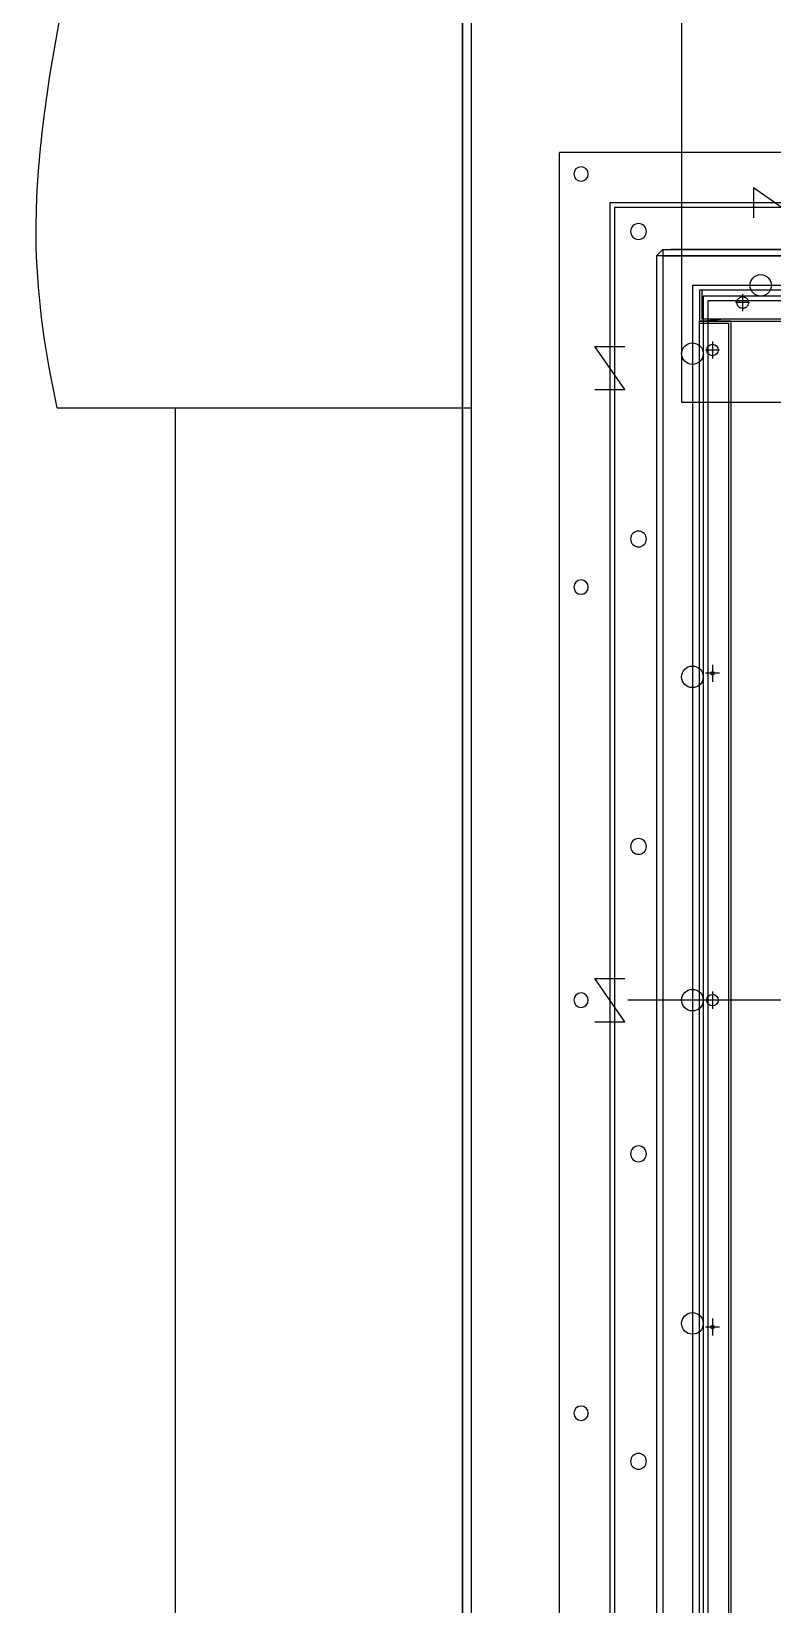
# Model space of a CAD drawing. Header units: millimetres. Extents: x 89450 to 753248, y -530175 to 1209785.
# Drawn here: x 96584 to 97099, y -99207 to -98112 of the extents above; entities that cross this region are included whole.
import ezdxf

# ---------------------------------------------------------------- set-up
doc = ezdxf.new("R2010")
doc.units = ezdxf.units.MM
doc.header["$LTSCALE"] = 150
doc.linetypes.add('CENTER', pattern=[50.8, 31.75, -6.35, 6.35, -6.35])
doc.linetypes.add('PHANTOMX2', pattern=[127, 63.5, -12.7, 12.7, -12.7, 12.7, -12.7])
doc.layers.add('------00 Load Bank', color=3, linetype='Continuous')
doc.layers.add('-----35 Equipmnet Pad', color=7, linetype='Continuous')

# ---------------------------------------------------------------- blocks, each defined once
blk = doc.blocks.new('A$Cd768ecee')
at = {"color": 0}
for p, q in [((0, 1180), (1180, 1180)), ((1180, 0), (1180, 1180)), ((35, 1145), (1145, 1145)), ((38.2, 1141.8), (1141.8, 1141.8)), ((1141.8, 1141.8), (1141.8, 38.2)), ((1145, 1145), (1145, 35)), ((100, 1080), (1080, 1080)), ((103.2, 1076.8), (1076.8, 1076.8)), ((1076.8, 1076.8), (1076.8, 103.2)), ((1080, 1080), (1080, 100))]:
    blk.add_line(p, q, dxfattribs=at)
for points in [[(1015, 1155.4), (1015, 1134.6), (1045, 1155.4), (1045, 1134.6)], [(1155.4, 1015), (1134.6, 1015), (1155.4, 1045), (1134.6, 1045)], [(1155.4, 575), (1134.6, 575), (1155.4, 605), (1134.6, 605)]]:
    blk.add_lwpolyline(points, dxfattribs=at)
for centre, radius in [((1165, 1165), 5), ((1125, 1125), 5.5), ((1125, 911), 5.5), ((1165, 877.5), 5), ((1125, 697), 5.5), ((1165, 590), 5), ((1125, 483), 5.5), ((1165, 302.5), 5), ((1125, 269), 5.5)]:
    blk.add_circle(centre, radius, dxfattribs=at)
blk = doc.blocks.new('A$Ca2785acc')
at = {"color": 0}
for p, q in [((963, 980), (963, 35)), ((964.6, 978.4), (964.6, 36.6)), ((985, 980), (985, 35)), ((971.2, 735), (980.8, 735)), ((976, 729), (976, 741)), ((971.2, 507.5), (980.8, 507.5)), ((976, 501.5), (976, 513.5)), ((976, 274), (976, 286)), ((971.2, 280), (980.8, 280)), ((971.2, 55), (980.8, 55)), ((976, 49), (976, 61)), ((985, 35), (0, 35)), ((983.4, 33.4), (1.6, 33.4)), ((963, 35), (985, 35)), ((964.6, 36.6), (985, 36.6)), ((985, 35), (965, 33)), ((985, 13), (985, 35)), ((955, 28), (955, 16)), ((985, 13), (0, 13))]:
    blk.add_line(p, q, dxfattribs=at)
at = {"color": 0, "linetype": 'PHANTOMX2'}
blk.add_line((983.4, 13), (983.4, 33.4), dxfattribs=at)
at = {"color": 0, "linetype": 'CENTER'}
blk.add_line((950.2, 22), (960, 22), dxfattribs=at)
at = {"color": 0}
for centre, radius in [((976, 735), 1.25), ((976, 507.5), 4), ((976, 280), 1.25), ((976, 55), 4)]:
    blk.add_circle(centre, radius, dxfattribs=at)
at = {"color": 0, "linetype": 'PHANTOMX2'}
blk.add_circle((955, 22), 4, dxfattribs=at)
blk = doc.blocks.new('A$C02650c35')
at = {"color": 0, "linetype": 'CENTER'}
for p, q in [((522.5, 1085), (522.5, 0)), ((25, 1040), (25, 45)), ((25, 45), (1020, 45))]:
    blk.add_line(p, q, dxfattribs=at)
at = {"color": 0}
for p, q in [((4.5, 1065), (4.5, 24.5)), ((4.5, 24.5), (4.5, 1065)), ((0, 24.5), (0, 1060.5)), ((0, 24.5), (0, 1060.5)), ((0, 1055), (0, 30)), ((0, 24.5), (1045, 24.5)), ((0, 24.5), (4.5, 20)), ((4.5, 24.5), (4.5, 20)), ((4.5, 20), (1040.5, 20)), ((10, 20), (1035, 20))]:
    blk.add_line(p, q, dxfattribs=at)
for centre in [(25, 92.5), (72.5, 45), (297.5, 45), (522.5, 45), (747.5, 45)]:
    blk.add_circle(centre, 7.5, dxfattribs=at)

msp = doc.modelspace()

# ---------------------------------------------------------------- linework, layer by layer
at = {"layer": '------00 Load Bank', "color": 161}
msp.add_line((96601.5, -98374.1, -9.9), (96889.7, -98374.1, -9.9), dxfattribs=at)
at = {"layer": '------00 Load Bank', "color": 161, "elevation": 0}
msp.add_lwpolyline([(98253.7, -96836.4), (96883.7, -96836.4), (96883.7, -99436.4), (98253.7, -99436.4), (98253.7, -96836.4)], dxfattribs=at)
for points in [[(98253.7, -99436.4), (96883.7, -99436.4), (96883.7, -96836.4), (98253.7, -96836.4)], [(98247.7, -96842.4), (96889.7, -96842.4), (96889.7, -99430.4), (98247.7, -99430.4)]]:
    msp.add_lwpolyline(points, close=True, dxfattribs=at)
at = {"layer": '------00 Load Bank', "color": 161, "ltscale": 2, "elevation": 0}
msp.add_lwpolyline([(98046.2, -98370.3), (98046.2, -97938), (97036.2, -97938), (97036.2, -98370.3)], close=True, dxfattribs=at)
at = {"layer": '------00 Load Bank', "color": 161}
msp.add_open_spline([(96601.5, -98374.1, 0), (96593.5, -98336.9, 0), (96567.1, -98160, 0), (96669.8, -97920.7, 0), (96614.8, -97728.7, 0), (96596.5, -97674.1, 0)], degree=3, knots=[124.01415, 124.01415, 124.01415, 124.01415, 238.000173, 663.61754, 833.548095, 833.548095, 833.548095, 833.548095], dxfattribs=at)
at = {"layer": '-----35 Equipmnet Pad', "color": 161, "ltscale": 5, "elevation": 0}
msp.add_lwpolyline([(96683.7, -98374.1), (96683.7, -99636.4), (98903.7, -99636.4), (98903.7, -98374.1)], dxfattribs=at)

# ---------------------------------------------------------------- block references
at = {"layer": '------00 Load Bank', "color": 161, "xscale": -1}
msp.add_blockref('A$Cd768ecee', (98131.2, -99376.4, 0), dxfattribs=at)
at = {"layer": '------00 Load Bank', "color": 161}
for name, p, rotation in [('A$C02650c35', (96998.7, -98263.9, 0), 270), ('A$Ca2785acc', (98033.7, -98278.9, 0), 180), ('A$Ca2785acc', (98033.7, -98278.9, 0), 180)]:
    msp.add_blockref(name, p, dxfattribs=dict(at, rotation=rotation))

doc.saveas('drawing.dxf')
